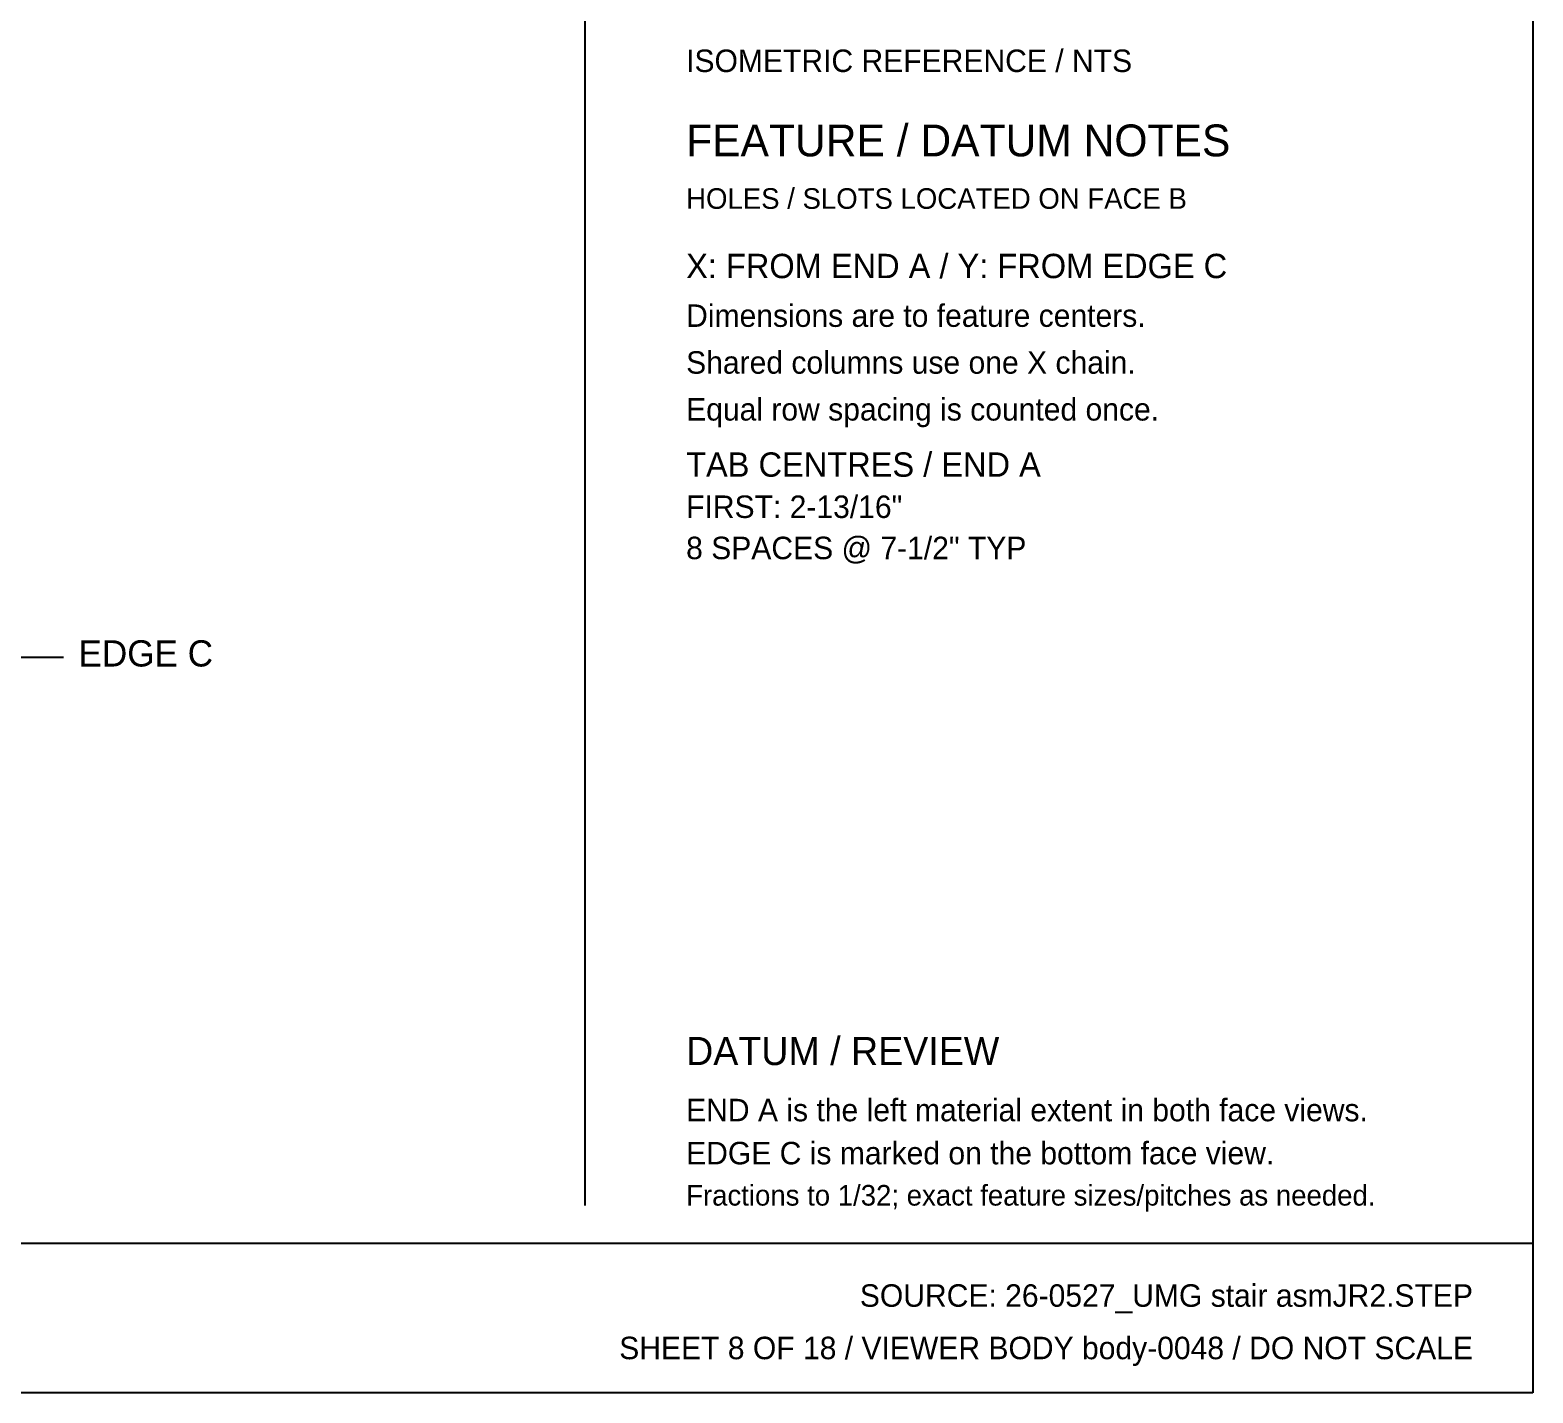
# Model space of a CAD drawing. Header units: inches. Extents: x 2 to 134, y 2 to 86.
# Drawn here: x 89.55 to 134.11, y 1.89 to 42.3 of the extents above; entities that cross this region are included whole.
import ezdxf
from ezdxf.enums import TextEntityAlignment as Align

# ---------------------------------------------------------------- set-up
doc = ezdxf.new("R2010")
doc.units = ezdxf.units.IN
doc.header["$MEASUREMENT"] = 0

msp = doc.modelspace()

# ---------------------------------------------------------------- linework, layer by layer
at = {"layer": 'ANNOTATION'}
msp.add_line((83.72, 23.707), (90.538, 23.707), dxfattribs=at)
at = {"layer": 'OUTLINE'}
for p, q in [((134.111, 86.111), (134.111, 1.889)), ((106, 75.5), (106, 7.444)), ((1.889, 6.333), (134.111, 6.333)), ((134.111, 1.889), (1.889, 1.889))]:
    msp.add_line(p, q, dxfattribs=at)

# ---------------------------------------------------------------- texts
at = {"layer": 'ANNOTATION'}
for s, height, p in [('ISOMETRIC REFERENCE / NTS', 0.66667, (109, 41.056)), ('FEATURE / DATUM NOTES', 0.94444, (109, 38.556)), ('HOLES / SLOTS LOCATED ON FACE B', 0.61111, (109, 37)), ('X: FROM END A / Y: FROM EDGE C', 0.72222, (109, 34.944)), ('Dimensions are to feature centers.', 0.66667, (109, 33.5)), ('Shared columns use one X chain.', 0.66667, (109, 32.111)), ('Equal row spacing is counted once.', 0.66667, (109, 30.722)), ('TAB CENTRES / END A', 0.72222, (109, 29.056)), ('FIRST: 2-13/16"', 0.66667, (109, 27.833)), ('8 SPACES @ 7-1/2" TYP', 0.66667, (109, 26.611)), ('EDGE C', 0.7778, (90.983, 23.429)), ('DATUM / REVIEW', 0.83333, (109, 11.611)), ('END A is the left material extent in both face views.', 0.66667, (109, 9.944)), ('EDGE C is marked on the bottom face view.', 0.66667, (109, 8.667)), ('Fractions to 1/32; exact feature sizes/pitches as needed.', 0.61111, (109, 7.444))]:
    msp.add_text(s, height=height, dxfattribs=at).set_placement(p)
for s, p in [('SOURCE: 26-0527_UMG stair asmJR2.STEP', (132.333, 4.444)), ('SHEET 8 OF 18 / VIEWER BODY body-0048 / DO NOT SCALE', (132.333, 2.889))]:
    msp.add_text(s, height=0.66667, dxfattribs=at).set_placement(p, align=Align.RIGHT)

doc.saveas('drawing.dxf')
